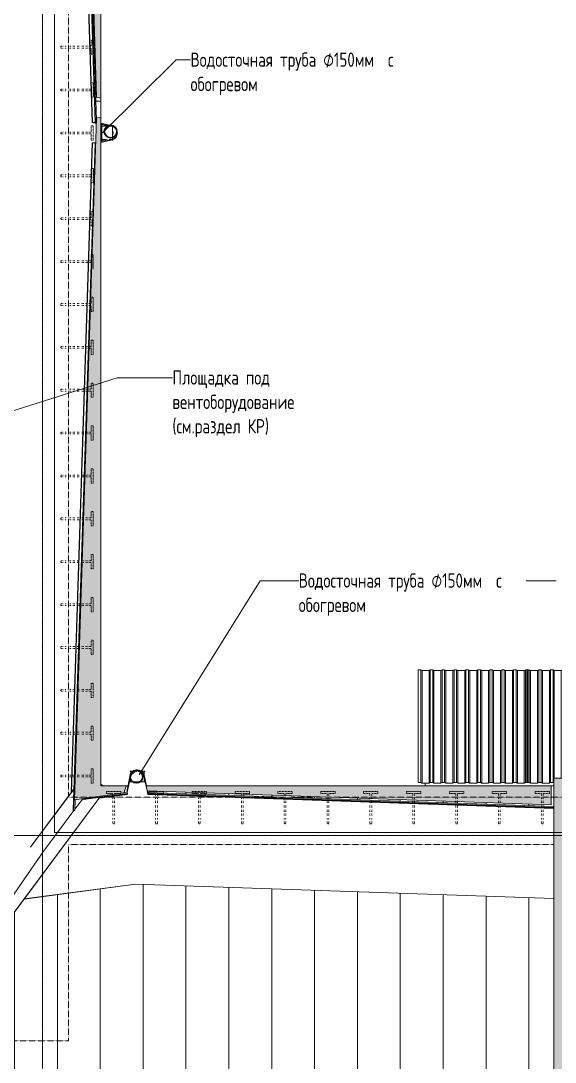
# Model space of a CAD drawing. Header units: millimetres. Extents: x -10178924 to 11692288, y -947381 to 58396.
# Drawn here: x 30245 to 37725, y -547449 to -532876 of the extents above; entities that cross this region are included whole.
import ezdxf

# ---------------------------------------------------------------- set-up
doc = ezdxf.new("R2010")
doc.units = ezdxf.units.MM
for name, pattern in [('ADSK_Линия сетки', [25, 20, -2.5, 0, -2.5]), ('ADSK_Скрыто', [6, 3, -3]), ('ADSK_Штриховая_ш3 п1_5', [4.5, 3, -1.5])]:
    doc.linetypes.add(name, pattern=pattern)
for name, color, linetype, lineweight in [('Аннотация', 7, 'Continuous', 18), ('Антураж', 7, 'Continuous', 18), ('Крыша', 7, 'Continuous', 9), ('Крыша штриховка', 7, 'Continuous', 9), ('Обобщенные модели', 7, 'Continuous', 18), ('Ограждение', 7, 'Continuous', 9), ('Оси', 253, 'Continuous', 9), ('Узлы', 7, 'Continuous', 18)]:
    doc.layers.add(name, color=color, linetype=linetype, lineweight=lineweight)
doc.layers.add('Линии', color=7, linetype='Continuous', lineweight=9, true_color=0x00a600)
doc.styles.add('GOST Common_3', font='GOST_Common.ttf', dxfattribs={"width": 0.8, "height": 350})

# ---------------------------------------------------------------- blocks, each defined once
blk = doc.blocks.new('Водосток - Тип 1 _карниз больше 490мм_-5200714-План кровли АР')
at = {"layer": 'Обобщенные модели'}
for p, q in [((19, 685), (28, 685)), ((44, 685), (125, 685)), ((125, 685), (208, 685)), ((224, 685), (231, 685)), ((125, 535), (19, 535)), ((231, 535), (125, 535))]:
    blk.add_line(p, q, dxfattribs=at)
for points, knots in [([(28, 682), (27, 683), (24, 684), (21, 685), (19, 685)], [-0.09670831, -0.09670831, -0.09670831, -0.09670831, -0.05882353, 0, 0, 0, 0]), ([(19, 535), (21, 535), (25, 536), (29, 539), (31, 542), (32, 545), (32, 547), (32, 549), (32, 552), (32, 554), (32, 556), (32, 559), (32, 561), (31, 564), (31, 567), (31, 570), (30, 573), (30, 576), (29, 579), (29, 582), (29, 586), (28, 590), (28, 596), (28, 602), (27, 605), (27, 607)], [-1, -1, -1, -1, -0.9411765, -0.8823529, -0.8529412, -0.8235294, -0.8088235, -0.7941176, -0.7794118, -0.7647059, -0.75, -0.7352941, -0.7205882, -0.7058824, -0.6911765, -0.6764706, -0.6617647, -0.6470588, -0.6323529, -0.6176471, -0.6029412, -0.5882353, -0.5588235, -0.5294118, -0.5144226, -0.5144226, -0.5144226, -0.5144226]), ([(223, 614), (223, 610), (223, 604), (222, 596), (222, 590), (221, 586), (221, 582), (221, 579), (220, 576), (220, 573), (219, 570), (219, 567), (219, 564), (218, 561), (218, 559), (218, 556), (218, 554), (218, 552), (218, 549), (218, 547), (218, 545), (219, 542), (221, 539), (225, 536), (229, 535), (231, 535)], [-0.5175002, -0.5175002, -0.5175002, -0.5175002, -0.4705882, -0.4411765, -0.4117647, -0.3970588, -0.3823529, -0.3676471, -0.3529412, -0.3382353, -0.3235294, -0.3088235, -0.2941176, -0.2794118, -0.2647059, -0.25, -0.2352941, -0.2205882, -0.2058824, -0.1911765, -0.1764706, -0.1470588, -0.1176471, -0.0588235, 0, 0, 0, 0])]:
    blk.add_open_spline(points, degree=3, knots=knots, dxfattribs=at)
blk.add_open_spline([(231, 685), (229, 685), (227, 685), (225, 684)], degree=3, dxfattribs=at)
blk = doc.blocks.new('Roof Cladding - 833x50mm-6936777-План кровли АР')
at = {"layer": 'Обобщенные модели'}
for p, q in [((37327, 22564), (37362, 22564)), ((37327, 20988), (37327, 22564)), ((37362, 22564), (37379, 22556)), ((37362, 20988), (37362, 22564)), ((37379, 22556), (37477, 22556)), ((37379, 20980), (37379, 22556)), ((37477, 22556), (37494, 22564)), ((37477, 20980), (37477, 22556)), ((37494, 22564), (37529, 22564)), ((37494, 20988), (37494, 22564)), ((37529, 22564), (37546, 22556)), ((37529, 20988), (37529, 22564)), ((37546, 22556), (37643, 22556)), ((37546, 20980), (37546, 22556)), ((37643, 22556), (37660, 22564)), ((37643, 20980), (37643, 22556)), ((37660, 22564), (37695, 22564)), ((37660, 20988), (37660, 22564)), ((37695, 22564), (37712, 22556)), ((37695, 20988), (37695, 22564)), ((37712, 22556), (37810, 22556)), ((37712, 21051), (37712, 22556)), ((37810, 22556), (37827, 22564)), ((37810, 21051), (37810, 22556)), ((37827, 22564), (37862, 22564)), ((37827, 21051), (37827, 22564)), ((37862, 22564), (37879, 22556)), ((37862, 21051), (37862, 22564)), ((37879, 22556), (37977, 22556)), ((37879, 21051), (37879, 22556)), ((37977, 22556), (37994, 22564)), ((37977, 21051), (37977, 22556)), ((37994, 22564), (38029, 22564)), ((37994, 21051), (37994, 22564)), ((38029, 22564), (38046, 22556)), ((38029, 21051), (38029, 22564)), ((38046, 22556), (38143, 22556)), ((38046, 21051), (38046, 22556)), ((38143, 22556), (38160, 22564)), ((38143, 21051), (38143, 22556)), ((38160, 22564), (38195, 22564)), ((38160, 22564), (38160, 21051)), ((38195, 22564), (38215, 22560)), ((38195, 22564), (38195, 21051)), ((38215, 22560), (38215, 21051)), ((37327, 20988), (37361, 20988)), ((37362, 20988), (37327, 20988)), ((37327, 20988), (37327, 20988)), ((37361, 20988), (37378, 20980)), ((37379, 20980), (37362, 20988)), ((37494, 20988), (37477, 20980)), ((37478, 20980), (37495, 20988)), ((37529, 20988), (37494, 20988)), ((37495, 20988), (37527, 20988)), ((37527, 20988), (37544, 20980)), ((37546, 20980), (37529, 20988)), ((37660, 20988), (37643, 20980)), ((37644, 20980), (37661, 20988)), ((37695, 20988), (37660, 20988)), ((37661, 20988), (37694, 20988)), ((37694, 20988), (37707, 20982)), ((37707, 20983), (37695, 20988)), ((37378, 20980), (37478, 20980)), ((37477, 20980), (37379, 20980)), ((37544, 20980), (37644, 20980)), ((37643, 20980), (37546, 20980))]:
    blk.add_line(p, q, dxfattribs=at)
blk = doc.blocks.new('Roof Cladding - 833x50mm-V11-План кровли АР')
at = {"layer": 'Обобщенные модели'}
for p, q in [((36476, 22564), (36511, 22564)), ((36476, 20988), (36476, 22564)), ((36511, 22564), (36528, 22556)), ((36511, 20988), (36511, 22564)), ((36528, 22556), (36626, 22556)), ((36528, 20980), (36528, 22556)), ((36626, 22556), (36643, 22564)), ((36626, 20980), (36626, 22556)), ((36643, 22564), (36678, 22564)), ((36643, 20988), (36643, 22564)), ((36678, 20988), (36678, 22564)), ((36698, 22556), (36792, 22556)), ((36792, 22556), (36809, 22564)), ((36792, 20980), (36792, 22556)), ((36809, 22564), (36844, 22564)), ((36809, 20988), (36809, 22564)), ((36844, 22564), (36861, 22556)), ((36844, 20988), (36844, 22564)), ((36861, 22556), (36959, 22556)), ((36861, 20980), (36861, 22556)), ((36959, 22556), (36976, 22564)), ((36959, 20980), (36959, 22556)), ((36976, 22564), (37011, 22564)), ((36976, 20988), (36976, 22564)), ((37011, 22564), (37028, 22556)), ((37011, 20988), (37011, 22564)), ((37028, 22556), (37126, 22556)), ((37028, 20980), (37028, 22556)), ((37126, 22556), (37143, 22564)), ((37126, 20980), (37126, 22556)), ((37143, 22564), (37178, 22564)), ((37143, 20988), (37143, 22564)), ((37178, 22564), (37195, 22556)), ((37178, 20988), (37178, 22564)), ((37195, 22556), (37292, 22556)), ((37195, 20980), (37195, 22556)), ((37292, 22556), (37309, 22564)), ((37292, 20980), (37292, 22556)), ((37309, 22564), (37344, 22564)), ((37309, 22564), (37309, 20988)), ((37344, 22564), (37344, 20988)), ((36476, 20988), (36510, 20988)), ((36511, 20988), (36476, 20988)), ((36476, 20988), (36476, 20988)), ((36510, 20988), (36527, 20980)), ((36528, 20980), (36511, 20988)), ((36643, 20988), (36626, 20980)), ((36627, 20980), (36644, 20988)), ((36678, 20988), (36643, 20988)), ((36644, 20988), (36676, 20988)), ((36676, 20988), (36693, 20980)), ((36695, 20980), (36678, 20988)), ((36695, 20980), (36695, 20985)), ((36809, 20988), (36792, 20980)), ((36793, 20980), (36810, 20988)), ((36844, 20988), (36809, 20988)), ((36810, 20988), (36843, 20988)), ((36843, 20988), (36860, 20980)), ((36861, 20980), (36844, 20988)), ((36976, 20988), (36959, 20980)), ((36960, 20980), (36977, 20988)), ((37011, 20988), (36976, 20988)), ((36977, 20988), (37010, 20988)), ((37010, 20988), (37027, 20980)), ((37028, 20980), (37011, 20988)), ((37143, 20988), (37126, 20980)), ((37127, 20980), (37144, 20988)), ((37178, 20988), (37143, 20988)), ((37144, 20988), (37177, 20988)), ((37177, 20988), (37194, 20980)), ((37195, 20980), (37178, 20988)), ((37309, 20988), (37292, 20980)), ((37293, 20980), (37310, 20988)), ((37344, 20988), (37309, 20988)), ((37310, 20988), (37344, 20988)), ((37344, 20988), (37363, 20985)), ((37364, 20985), (37344, 20988)), ((37364, 20986), (37364, 20985)), ((36527, 20980), (36627, 20980)), ((36626, 20980), (36528, 20980)), ((36693, 20980), (36793, 20980)), ((36792, 20980), (36695, 20980)), ((36860, 20980), (36960, 20980)), ((36959, 20980), (36861, 20980)), ((37027, 20980), (37127, 20980)), ((37126, 20980), (37028, 20980)), ((37194, 20980), (37293, 20980)), ((37292, 20980), (37195, 20980)), ((37363, 20985), (37364, 20985))]:
    blk.add_line(p, q, dxfattribs=at)
blk = doc.blocks.new('Roof Cladding - 833x50mm-V12-План кровли АР')
at = {"layer": 'Обобщенные модели'}
for p, q in [((35809, 22564), (35844, 22564)), ((35809, 20988), (35809, 22564)), ((35844, 22564), (35861, 22556)), ((35844, 20988), (35844, 22564)), ((35861, 22556), (35959, 22556)), ((35861, 20980), (35861, 22556)), ((35959, 22556), (35976, 22564)), ((35959, 20980), (35959, 22556)), ((35976, 22564), (36011, 22564)), ((35976, 20988), (35976, 22564)), ((36011, 22564), (36028, 22556)), ((36011, 20988), (36011, 22564)), ((36028, 22556), (36125, 22556)), ((36028, 20980), (36028, 22556)), ((36125, 22556), (36142, 22564)), ((36125, 20980), (36125, 22556)), ((36142, 22564), (36177, 22564)), ((36142, 20988), (36142, 22564)), ((36177, 22564), (36194, 22556)), ((36177, 20988), (36177, 22564)), ((36194, 22556), (36292, 22556)), ((36194, 20980), (36194, 22556)), ((36292, 22556), (36309, 22564)), ((36292, 20980), (36292, 22556)), ((36309, 22564), (36344, 22564)), ((36309, 20988), (36309, 22564)), ((36344, 22564), (36361, 22556)), ((36344, 20988), (36344, 22564)), ((36361, 22556), (36459, 22556)), ((36361, 20980), (36361, 22556)), ((36459, 22556), (36476, 22564)), ((36459, 20980), (36459, 22556)), ((36476, 22564), (36511, 22564)), ((36476, 20988), (36476, 22564)), ((36511, 22564), (36528, 22556)), ((36511, 20988), (36511, 22564)), ((36528, 22556), (36626, 22556)), ((36528, 20980), (36528, 22556)), ((36626, 22556), (36643, 22564)), ((36626, 20980), (36626, 22556)), ((36643, 22564), (36678, 22564)), ((36643, 22564), (36643, 20988)), ((36678, 22564), (36698, 22560)), ((36678, 22564), (36678, 20988)), ((36698, 22560), (36698, 20985)), ((35809, 20988), (35843, 20988)), ((35844, 20988), (35809, 20988)), ((35809, 20988), (35809, 20988)), ((35843, 20988), (35860, 20980)), ((35861, 20980), (35844, 20988)), ((35976, 20988), (35959, 20980)), ((35960, 20980), (35977, 20988)), ((36011, 20988), (35976, 20988)), ((35977, 20988), (36010, 20988)), ((36010, 20988), (36027, 20980)), ((36028, 20980), (36011, 20988)), ((36142, 20988), (36125, 20980)), ((36126, 20980), (36143, 20988)), ((36177, 20988), (36142, 20988)), ((36143, 20988), (36176, 20988)), ((36176, 20988), (36193, 20980)), ((36194, 20980), (36177, 20988)), ((36309, 20988), (36292, 20980)), ((36293, 20980), (36310, 20988)), ((36344, 20988), (36309, 20988)), ((36310, 20988), (36343, 20988)), ((36343, 20988), (36360, 20980)), ((36361, 20980), (36344, 20988)), ((36476, 20988), (36459, 20980)), ((36460, 20980), (36477, 20988)), ((36511, 20988), (36476, 20988)), ((36477, 20988), (36510, 20988)), ((36510, 20988), (36527, 20980)), ((36528, 20980), (36511, 20988)), ((36643, 20988), (36626, 20980)), ((36627, 20980), (36644, 20988)), ((36678, 20988), (36643, 20988)), ((36644, 20988), (36677, 20988)), ((36677, 20988), (36696, 20985)), ((36698, 20985), (36678, 20988)), ((35860, 20980), (35960, 20980)), ((35959, 20980), (35861, 20980)), ((36027, 20980), (36126, 20980)), ((36125, 20980), (36028, 20980)), ((36193, 20980), (36293, 20980)), ((36292, 20980), (36194, 20980)), ((36360, 20980), (36460, 20980)), ((36459, 20980), (36361, 20980)), ((36527, 20980), (36627, 20980)), ((36626, 20980), (36528, 20980)), ((36696, 20985), (36698, 20985))]:
    blk.add_line(p, q, dxfattribs=at)
blk = doc.blocks.new('Ограждение - Ограждение-2969153-План кровли АР')
at = {"layer": 'Ограждение'}
for p, q in [((30990, 20901), (30382, 20085)), ((30390, 20098), (30990, 20903)), ((31365, 20966), (31398, 20941)), ((29183, 17874), (31351, 20781)), ((29184, 17873), (31353, 20781)), ((31002, 20614), (31112, 20761)), ((30582, 20050), (30988, 20596)), ((29789, 18987), (30060, 19351)), ((29087, 17947), (29183, 17873)), ((29183, 17874), (29088, 17947)), ((24776, 13678), (28705, 17892)), ((28707, 17892), (24778, 13678)), ((25252, 13922), (28955, 17892)), ((25272, 13678), (29183, 17873)), ((25273, 13678), (29184, 17872)), ((29172, 17882), (29184, 17873)), ((29184, 17873), (29183, 17874)), ((29183, 17873), (29184, 17872))]:
    blk.add_line(p, q, dxfattribs=at)
blk = doc.blocks.new('Водосток - Тип 1 _карниз больше 490мм_-5192914-План кровли АР')
at = {"layer": 'Обобщенные модели'}
for p, q in [((19, 335), (63, 335)), ((185, 335), (231, 335)), ((125, 185), (19, 185)), ((231, 185), (125, 185))]:
    blk.add_line(p, q, dxfattribs=at)
for points, knots in [([(29, 290), (29, 290), (30, 292), (30, 294), (30, 297), (31, 300), (31, 303), (31, 306), (32, 309), (32, 311), (32, 314), (32, 316), (32, 318), (32, 321), (32, 323), (32, 325), (31, 328), (29, 331), (25, 334), (21, 335), (19, 335)], [-0.3700855, -0.3700855, -0.3700855, -0.3700855, -0.3676471, -0.3529412, -0.3382353, -0.3235294, -0.3088235, -0.2941176, -0.2794118, -0.2647059, -0.25, -0.2352941, -0.2205882, -0.2058824, -0.1911765, -0.1764706, -0.1470588, -0.1176471, -0.0588235, 0, 0, 0, 0]), ([(231, 335), (229, 335), (225, 334), (221, 331), (219, 328), (218, 325), (218, 323), (218, 321), (218, 318), (218, 316), (218, 314), (218, 311), (218, 309), (219, 306), (219, 303), (219, 300), (220, 297), (220, 294), (221, 291), (221, 288), (221, 285), (221, 284), (221, 283)], [-1, -1, -1, -1, -0.9411765, -0.8823529, -0.8529412, -0.8235294, -0.8088235, -0.7941176, -0.7794118, -0.7647059, -0.75, -0.7352941, -0.7205882, -0.7058824, -0.6911765, -0.6764706, -0.6617647, -0.6470588, -0.6323529, -0.6176471, -0.6029412, -0.5988071, -0.5988071, -0.5988071, -0.5988071]), ([(19, 185), (21, 185), (25, 186), (29, 189), (31, 192), (32, 195), (32, 197), (32, 199), (32, 202), (32, 204), (32, 206), (32, 209), (32, 211), (31, 214), (31, 217), (31, 220), (30, 223), (30, 226), (29, 229), (29, 232), (29, 236), (28, 240), (28, 244), (28, 247), (28, 248)], [-1, -1, -1, -1, -0.9411765, -0.8823529, -0.8529412, -0.8235294, -0.8088235, -0.7941176, -0.7794118, -0.7647059, -0.75, -0.7352941, -0.7205882, -0.7058824, -0.6911765, -0.6764706, -0.6617647, -0.6470588, -0.6323529, -0.6176471, -0.6029412, -0.5882353, -0.5588235, -0.5503925, -0.5503925, -0.5503925, -0.5503925]), ([(222, 239), (222, 238), (221, 236), (221, 232), (221, 229), (220, 226), (220, 223), (219, 220), (219, 217), (219, 214), (218, 211), (218, 209), (218, 206), (218, 204), (218, 202), (218, 199), (218, 197), (218, 195), (219, 192), (221, 189), (225, 186), (229, 185), (231, 185)], [-0.4110036, -0.4110036, -0.4110036, -0.4110036, -0.3970588, -0.3823529, -0.3676471, -0.3529412, -0.3382353, -0.3235294, -0.3088235, -0.2941176, -0.2794118, -0.2647059, -0.25, -0.2352941, -0.2205882, -0.2058824, -0.1911765, -0.1764706, -0.1470588, -0.1176471, -0.0588235, 0, 0, 0, 0])]:
    blk.add_open_spline(points, degree=3, knots=knots, dxfattribs=at)
blk = doc.blocks.new('Водосток 2 - Водосток 2-5195513-План кровли АР')
at = {"layer": 'Антураж'}
for p, q in [((31037, 36587), (31245, 30226)), ((31042, 36587), (31250, 30226)), ((31077, 36587), (31285, 30226)), ((31082, 36587), (31290, 30226)), ((31305, 30251), (31098, 36587)), ((31244, 30226), (31037, 36576)), ((31245, 30226), (31243, 30226)), ((31304, 30212), (31245, 30226)), ((31250, 30226), (31245, 30226)), ((31285, 30226), (31250, 30226)), ((31256, 30226), (31255, 30223)), ((31257, 30223), (31304, 30223)), ((31290, 30226), (31285, 30226)), ((31304, 30226), (31290, 30226)), ((31365, 30215), (31529, 30178)), ((31527, 30173), (31365, 30210)), ((31378, 30195), (31365, 30198)), ((31378, 30185), (31378, 30195)), ((31378, 30195), (31460, 30176)), ((31478, 30173), (31527, 30173)), ((30949, 20848), (31245, 29939)), ((30949, 20848), (31245, 29935)), ((30953, 20854), (31250, 29939)), ((30980, 20596), (31285, 29939)), ((30985, 20596), (31290, 29939)), ((31245, 29939), (31250, 29939)), ((31245, 29935), (31250, 29936)), ((31250, 29939), (31285, 29939)), ((31261, 29939), (31295, 29946)), ((31285, 29939), (31290, 29939)), ((31290, 29939), (31295, 29939)), ((31527, 29988), (31365, 29950)), ((31365, 29945), (31529, 29983)), ((31365, 29962), (31378, 29965)), ((31378, 29966), (31460, 29984)), ((31378, 29965), (31378, 29977)), ((31478, 29988), (31527, 29988)), ((31727, 20858), (31778, 21095)), ((31783, 21094), (31732, 20857)), ((31766, 20996), (31735, 20851)), ((31766, 20996), (31783, 21074)), ((31985, 20996), (31766, 20996)), ((31783, 21074), (31783, 21094)), ((31968, 21074), (31968, 21094)), ((31968, 21094), (32001, 20941)), ((31985, 20996), (31968, 21074)), ((32006, 20941), (31973, 21095)), ((32021, 20832), (31985, 20996)), ((31690, 20845), (31735, 20851)), ((31727, 20858), (31727, 20850)), ((31732, 20857), (31727, 20858)), ((31732, 20851), (31732, 20857)), ((31735, 20851), (31738, 20835)), ((32016, 20871), (32019, 20857)), ((32019, 20857), (32024, 20858)), ((32019, 20857), (32019, 20837)), ((32021, 20833), (32021, 20850)), ((32021, 20850), (37707, 20653)), ((32024, 20858), (32022, 20871)), ((32024, 20850), (32024, 20858)), ((31006, 20747), (31001, 20595)), ((31122, 20763), (31122, 20753)), ((31123, 20749), (31123, 20763)), ((31123, 20763), (31124, 20757)), ((31124, 20753), (31123, 20763)), ((31124, 20756), (31123, 20758)), ((31123, 20757), (31124, 20751)), ((31738, 20835), (31124, 20753)), ((31738, 20833), (31124, 20751)), ((31124, 20757), (31124, 20756)), ((31124, 20751), (31124, 20753)), ((31737, 20822), (31345, 20770)), ((31728, 20821), (31345, 20770)), ((31736, 20827), (31349, 20776)), ((31729, 20827), (31728, 20821)), ((31736, 20832), (31736, 20827)), ((31736, 20827), (31737, 20822)), ((31738, 20835), (31738, 20833)), ((32021, 20837), (32020, 20837)), ((32021, 20831), (32021, 20833)), ((37707, 20637), (32021, 20833)), ((32021, 20830), (32021, 20831)), ((32021, 20826), (32021, 20831)), ((37707, 20635), (32021, 20831)), ((32021, 20821), (32021, 20826)), ((37707, 20630), (32021, 20826)), ((37707, 20625), (32021, 20821)), ((32023, 20821), (32022, 20826)), ((37707, 20625), (32023, 20821)), ((30995, 20596), (30972, 20596)), ((30977, 20595), (31001, 20595)), ((30985, 20596), (30980, 20596)), ((30980, 20596), (30986, 20596)), ((31001, 20595), (30985, 20596)), ((30986, 20596), (30988, 20596)), ((30988, 20596), (30986, 20596)), ((30986, 20596), (30988, 20596)), ((30988, 20596), (30995, 20596)), ((30100, 19356), (30579, 20045)), ((30292, 19359), (31852, 19567)), ((31852, 19567), (30292, 19358)), ((31852, 19567), (37707, 19365)), ((37707, 19364), (31852, 19567)), ((31852, 19567), (31852, 19567))]:
    blk.add_line(p, q, dxfattribs=at)
for centre, major_axis, ratio, start_param, end_param in [((31501, 30080), (0, 97), 0.934826, 3.441241, 5.983537), ((31501, 30080), (0, 102), 0.934826, 3.439033, 5.985745), ((31447, 30080), (0, 97), 0.934826, 4.257908, 5.173202), ((31876, 21066), (102, 0), 0.991445, 0.297441, 2.844152), ((31876, 21066), (97, 0), 0.991445, 0.299649, 2.841944), ((31876, 21046), (97, 0), 0.991445, 1.636517, 2.841944), ((31876, 21046), (97, 0), 0.991445, 0.299649, 1.505086)]:
    blk.add_ellipse(centre, major_axis=major_axis, ratio=ratio, start_param=start_param, end_param=end_param, dxfattribs=at)
blk = doc.blocks.new('Кровля')
at = {"layer": 'Крыша штриховка'}
h = blk.add_hatch(dxfattribs=at)
h.set_pattern_fill('FP_2', color=256, style=0, pattern_type=2)
h.set_pattern_definition([(180, (3986.8, 0), (-7e-14, -600), [])])
h.paths.add_polyline_path([(27372, 17892), (29050, 17892), (30032, 19347), (29708, 19305), (30060, 30069), (29847, 36576), (30059, 43055), (29908, 43659), (24513, 43659), (24513, 17892), (25830, 17892)])
h.paths.add_polyline_path([(25203, 18862), (24754, 18862), (24754, 20012), (25904, 20012), (25904, 18862), (25329, 18862)])
h.paths.add_polyline_path([(27009, 20373), (26993, 20373), (26993, 21123), (27743, 21123), (27743, 20373), (27070, 20373)])
h.paths.add_polyline_path([(27372, 22145), (26970, 22145), (26970, 22545), (27670, 22545), (27670, 22145)])
h.paths.add_polyline_path([(28650, 23142), (28278, 23142), (28278, 27342), (28667, 27342), (28667, 23142), (28650, 23142)])
h.paths.add_polyline_path([(27372, 23645), (26865, 23645), (26865, 27055), (27775, 27055), (27775, 23645), (27670, 23645)])
h.paths.add_polyline_path([(29710, 25811), (29337, 25811), (29337, 34211), (29726, 34211), (29726, 25811), (29710, 25811)])
h.paths.add_polyline_path([(26037, 28714), (25084, 28714), (25084, 30514), (28803, 30514), (28803, 28714), (26865, 28714)])
h.paths.add_polyline_path([(31255, 30223), (31255, 30226), (31246, 30226), (31255, 30223)])
h.paths.add_polyline_path([(31305, 30251), (31306, 30285), (31365, 30299), (31365, 30563), (31306, 30579), (31105, 36735), (31336, 42911), (31365, 42940), (31365, 42960), (31306, 42948), (31099, 36576), (31304, 30285)])
h.paths.add_polyline_path([(28436, 33139), (28436, 41539), (28825, 41539), (28825, 33139), (28438, 33139)])
h.paths.add_polyline_path([(27670, 35500), (26970, 35500), (26970, 35900), (27670, 35900)])
h.paths.add_polyline_path([(27775, 37085), (26865, 37085), (26865, 41685), (27775, 41685), (27775, 37421)])
h.paths.add_polyline_path([(31305, 43243), (31309, 43243), (31205, 43659), (31200, 43659), (31304, 43243)])
h.paths.add_polyline_path([(31139, 43656), (31146, 43659), (31138, 43659)])
h = blk.add_hatch(dxfattribs=at)
h.set_pattern_fill('FP_3', color=256, style=0, pattern_type=2)
h.set_pattern_definition([(270, (156.06, -17199.3), (600, 4e-14), [])])
h.paths.add_polyline_path([(37616, 13678), (37707, 13678), (37707, 19364), (31852, 19567), (30292, 19358), (30009, 18979), (30110, 18979), (30089, 18919), (29964, 18919), (29183, 17873), (29184, 17872), (25273, 13678), (32606, 13678), (32637, 13808), (32645, 13826), (32644, 13829), (32640, 13832), (32640, 13833), (32649, 13833), (32651, 13838), (32678, 13864), (32708, 13879), (32742, 13884), (32779, 13879), (32810, 13863), (32835, 13836), (32836, 13833), (32840, 13832), (32837, 13830), (32847, 13807), (32878, 13678), (37490, 13678)])
h.paths.add_polyline_path([(11110, 13678), (15841, 13678), (15872, 13808), (15880, 13826), (15879, 13829), (15875, 13832), (15875, 13833), (15883, 13833), (15886, 13838), (15913, 13864), (15943, 13879), (15977, 13884), (16013, 13879), (16044, 13863), (16069, 13836), (16071, 13833), (16075, 13832), (16072, 13830), (16082, 13807), (16113, 13678), (23178, 13678), (19368, 17765), (19370, 17767), (19368, 17766), (19288, 17892), (18890, 17892), (18418, 19252), (18339, 19376), (16914, 19566), (11105, 19365), (11105, 13678)])
h.paths.add_polyline_path([(32837, 13745), (32841, 13745), (32838, 13751)])
h.paths.add_polyline_path([(16076, 13745), (16072, 13751), (16072, 13745)])
h.paths.add_polyline_path([(11105, 20652), (12591, 20677), (15833, 20789), (15844, 20837), (15833, 20839), (11105, 20675)])
h.paths.add_polyline_path([(37707, 20653), (37707, 20941), (37670, 20941), (37670, 20675), (32022, 20871), (32024, 20857), (32024, 20850), (37670, 20655)])
h.paths.add_polyline_path([(17086, 20844), (17050, 20941), (16777, 20941), (16765, 20886), (17050, 20848)])
h.paths.add_polyline_path([(31690, 20845), (31727, 20851), (31727, 20858), (31745, 20941), (31725, 20941), (31690, 20846)])
at = {"layer": 'Узлы', "true_color": 0xffffff}
h = blk.add_hatch(color=7, dxfattribs=at)
h.paths.add_polyline_path([(41826, -522), (49651, -522), (49651, 475), (49563, 474), (49503, -471), (45149, -323), (41142, -458), (41080, -77), (41080, -522), (41465, -522)])
h.paths.add_polyline_path([(-454, -389), (8078, -389), (8077, -26), (7973, -277), (3656, -147), (-675, -299), (-737, 259), (-737, -389)])
h.paths.add_polyline_path([(41080, 178), (41098, 183), (41188, 1720), (35857, 1527), (35850, 1488), (41080, 1488), (41080, 182)])
h.paths.add_polyline_path([(8078, 312), (8078, 1488), (12890, 1488), (12883, 1527), (8005, 1702), (8062, 316)])
h.paths.add_polyline_path([(-737, 503), (-469, 8049), (-6523, 7837), (-6530, 7799), (-737, 7799), (-737, 523)])
h.paths.add_polyline_path([(49651, 797), (49651, 7859), (55892, 7859), (55892, 8471), (55881, 8468), (55687, 8000), (49351, 8221), (49619, 804), (49633, 803), (49650, 798)])
h.paths.add_polyline_path([(16531, 1488), (35572, 1488), (35566, 1520), (29060, 1756), (29060, 1633), (19380, 1633), (19380, 1744), (13175, 1527), (13168, 1488), (15808, 1488)])
h.paths.add_polyline_path([(-7228, 7799), (-6808, 7799), (-6813, 7829), (-7123, 7899), (-6948, 14171), (-7182, 20169), (-7228, 20180), (-7228, 7899)])
h.paths.add_polyline_path([(55892, 8774), (55892, 16805), (55861, 16797), (55713, 12785), (55861, 8782), (55865, 8781)])
h.paths.add_polyline_path([(24355, 13320), (32597, 13639), (32606, 13678), (16108, 13678), (16118, 13638), (24355, 13320)])
h.paths.add_polyline_path([(10665, 13409), (15825, 13610), (15841, 13678), (11105, 13678), (11105, 21013), (10509, 21012), (10529, 20925), (10924, 20798), (10667, 13473)])
h.paths.add_polyline_path([(38182, 13414), (37898, 20847), (38471, 21009), (38481, 21051), (37707, 21051), (37707, 13678), (32878, 13678), (32888, 13638), (38175, 13414)])
h.paths.add_polyline_path([(55892, 17108), (55892, 32796), (55861, 32788), (55572, 24949), (55861, 17116), (55865, 17115)])
h.paths.add_polyline_path([(-7228, 20475), (-7183, 20486), (-6960, 26174), (-7183, 31854), (-7228, 31866), (-7228, 20479)])
h.paths.add_polyline_path([(45338, 20583), (45060, 27855), (45032, 27863), (45032, 21051), (38749, 21051), (38759, 21009), (45144, 20596)])
h.paths.add_polyline_path([(3393, 20705), (10229, 20956), (10242, 21013), (3737, 21013), (3737, 28193), (3694, 28182), (3395, 20761)])
h.paths.add_polyline_path([(45032, 28152), (45061, 28160), (45350, 35732), (45288, 37345), (45032, 37345), (45032, 28160)])
h.paths.add_polyline_path([(3737, 28469), (3737, 42947), (3702, 42939), (3419, 35708), (3702, 28478), (3737, 28470)])
h.paths.add_polyline_path([(-7228, 32161), (-7192, 32170), (-7003, 37564), (-7192, 42952), (-7228, 42961), (-7228, 32165)])
h.paths.add_polyline_path([(55892, 33099), (55892, 43247), (55860, 43239), (55675, 38160), (55861, 33107), (55865, 33106)])
h.paths.add_polyline_path([(45072, 38095), (45259, 38095), (45067, 43128), (45032, 43137), (45032, 38095), (45070, 38095)])
h.paths.add_polyline_path([(3737, 43224), (3737, 43717), (-7228, 43717), (-7228, 43256), (-7192, 43265), (-7068, 43609), (-1846, 43422), (3578, 43616), (3702, 43233), (3737, 43224)])
h.paths.add_polyline_path([(45032, 43426), (45104, 43445), (45207, 43781), (50463, 43599), (55714, 43781), (55836, 43551), (55892, 43536), (55892, 43899), (45032, 43899), (45032, 43440)])
h = blk.add_hatch(color=7, dxfattribs=at)
h.paths.add_polyline_path([(37670, 20675), (37670, 20941), (31998, 20941), (32013, 20871), (37490, 20681)])
h.paths.add_polyline_path([(30995, 20745), (31689, 20844), (31725, 20941), (31365, 20941), (31365, 30299), (31306, 30285), (30995, 20761)])
h.paths.add_polyline_path([(31365, 30563), (31365, 42940), (31336, 42911), (31105, 36735), (31306, 30578), (31362, 30563)])
h.paths.add_polyline_path([(31365, 43193), (31365, 43659), (31205, 43659), (31322, 43193), (31365, 43193)])
at = {"layer": 'Аннотация', "lineweight": 9}
for p, q in [((31390, 30078), (32420, 31100)), ((32420, 31100), (32621, 31100)), ((27392, 25327), (31592, 26652)), ((31592, 26652), (32367, 26652)), ((31903, 21098), (33594, 23810)), ((33594, 23810), (34135, 23810)), ((37317, 23810), (37317, 23810)), ((37737, 23810), (37317, 23810))]:
    blk.add_line(p, q, dxfattribs=at)
at = {"layer": 'Крыша'}
for p, q in [((31365, 30299), (31365, 30563)), ((31745, 20941), (31725, 20941)), ((35904, 20980), (35904, 20941)), ((37707, 20941), (37670, 20941))]:
    blk.add_line(p, q, dxfattribs=at)
at = {"layer": 'Линии', "color": 5, "true_color": 0x0000ff}
for p, q in [((30715, 20291), (30715, 43659)), ((37875, 20291), (30715, 20291))]:
    blk.add_line(p, q, dxfattribs=at)
at = {"layer": 'Линии', "color": 7, "linetype": 'ADSK_Штриховая_ш3 п1_5'}
for p, q in [((30912, 43423), (30912, 20783)), ((30912, 20783), (37812, 20783)), ((30912, 20123), (37712, 20123)), ((30912, 17374), (30912, 20123)), ((30912, 17374), (17792, 17374))]:
    blk.add_line(p, q, dxfattribs=at)
at = {"layer": 'Линии', "color": 7}
for p, q in [((31365, 30563), (31365, 42940)), ((31105, 36735), (31306, 30578)), ((31306, 30578), (31365, 30563)), ((31306, 30285), (30995, 20745)), ((31365, 30299), (31306, 30285)), ((31365, 20941), (31365, 30299)), ((38481, 21051), (37707, 21051)), ((37707, 21051), (37707, 13678)), ((30995, 20745), (31689, 20844)), ((31725, 20941), (31365, 20941)), ((31689, 20844), (31725, 20941)), ((37670, 20941), (31998, 20941)), ((31998, 20941), (32013, 20871)), ((32013, 20871), (37670, 20675)), ((37670, 20675), (37670, 20941))]:
    blk.add_line(p, q, dxfattribs=at)
at = {"layer": 'Линии', "color": 7, "linetype": 'ADSK_Скрыто'}
for p, q in [((31232, 31379), (31257, 31379)), ((31232, 31291), (31232, 31379)), ((31257, 31379), (31257, 31179)), ((30807, 31266), (30807, 31291)), ((30837, 31291), (30807, 31291)), ((30837, 31266), (30807, 31266)), ((30887, 31291), (30857, 31291)), ((30887, 31266), (30857, 31266)), ((30952, 31291), (30922, 31291)), ((30952, 31266), (30922, 31266)), ((31002, 31291), (30972, 31291)), ((31002, 31266), (30972, 31266)), ((31062, 31291), (31032, 31291)), ((31062, 31266), (31032, 31266)), ((31127, 31291), (31097, 31291)), ((31127, 31266), (31097, 31266)), ((31177, 31291), (31147, 31291)), ((31177, 31266), (31147, 31266)), ((31232, 31291), (31197, 31291)), ((31232, 31266), (31197, 31266)), ((31232, 31179), (31232, 31266)), ((31257, 31179), (31232, 31179)), ((31232, 30779), (31257, 30779)), ((31232, 30691), (31232, 30779)), ((31257, 30779), (31257, 30579)), ((30807, 30666), (30807, 30691)), ((30837, 30691), (30807, 30691)), ((30837, 30666), (30807, 30666)), ((30887, 30691), (30857, 30691)), ((30887, 30666), (30857, 30666)), ((30952, 30691), (30922, 30691)), ((30952, 30666), (30922, 30666)), ((31002, 30691), (30972, 30691)), ((31002, 30666), (30972, 30666)), ((31062, 30691), (31032, 30691)), ((31062, 30666), (31032, 30666)), ((31127, 30691), (31097, 30691)), ((31127, 30666), (31097, 30666)), ((31177, 30691), (31147, 30691)), ((31177, 30666), (31147, 30666)), ((31232, 30691), (31197, 30691)), ((31232, 30666), (31197, 30666)), ((31232, 30579), (31232, 30666)), ((31257, 30579), (31232, 30579)), ((31232, 30179), (31257, 30179)), ((31232, 30091), (31232, 30179)), ((31257, 30179), (31257, 29979)), ((30807, 30066), (30807, 30091)), ((30837, 30091), (30807, 30091)), ((30837, 30066), (30807, 30066)), ((30887, 30091), (30857, 30091)), ((30887, 30066), (30857, 30066)), ((30952, 30091), (30922, 30091)), ((30952, 30066), (30922, 30066)), ((31002, 30091), (30972, 30091)), ((31002, 30066), (30972, 30066)), ((31062, 30091), (31032, 30091)), ((31062, 30066), (31032, 30066)), ((31127, 30091), (31097, 30091)), ((31127, 30066), (31097, 30066)), ((31177, 30091), (31147, 30091)), ((31177, 30066), (31147, 30066)), ((31232, 30091), (31197, 30091)), ((31232, 30066), (31197, 30066)), ((31232, 29979), (31232, 30066)), ((31257, 29979), (31232, 29979)), ((30807, 29466), (30807, 29491)), ((30837, 29491), (30807, 29491)), ((30837, 29466), (30807, 29466)), ((30887, 29491), (30857, 29491)), ((30887, 29466), (30857, 29466)), ((30952, 29491), (30922, 29491)), ((30952, 29466), (30922, 29466)), ((31002, 29491), (30972, 29491)), ((31002, 29466), (30972, 29466)), ((31062, 29491), (31032, 29491)), ((31062, 29466), (31032, 29466)), ((31127, 29491), (31097, 29491)), ((31127, 29466), (31097, 29466)), ((31177, 29491), (31147, 29491)), ((31177, 29466), (31147, 29466)), ((31232, 29491), (31197, 29491)), ((31232, 29466), (31197, 29466)), ((31232, 29579), (31257, 29579)), ((31232, 29491), (31232, 29579)), ((31232, 29379), (31232, 29466)), ((31257, 29579), (31257, 29379)), ((31257, 29379), (31232, 29379)), ((30807, 28866), (30807, 28891)), ((30837, 28891), (30807, 28891)), ((30837, 28866), (30807, 28866)), ((30887, 28891), (30857, 28891)), ((30887, 28866), (30857, 28866)), ((30952, 28891), (30922, 28891)), ((30952, 28866), (30922, 28866)), ((31002, 28891), (30972, 28891)), ((31002, 28866), (30972, 28866)), ((31062, 28891), (31032, 28891)), ((31062, 28866), (31032, 28866)), ((31127, 28891), (31097, 28891)), ((31127, 28866), (31097, 28866)), ((31177, 28891), (31147, 28891)), ((31177, 28866), (31147, 28866)), ((31232, 28891), (31197, 28891)), ((31232, 28866), (31197, 28866)), ((31232, 28979), (31257, 28979)), ((31232, 28891), (31232, 28979)), ((31232, 28779), (31232, 28866)), ((31257, 28979), (31257, 28779)), ((31257, 28779), (31232, 28779)), ((30807, 28266), (30807, 28291)), ((30837, 28291), (30807, 28291)), ((30887, 28291), (30857, 28291)), ((30952, 28291), (30922, 28291)), ((31002, 28291), (30972, 28291)), ((31062, 28291), (31032, 28291)), ((31127, 28291), (31097, 28291)), ((31177, 28291), (31147, 28291)), ((31232, 28291), (31197, 28291)), ((31232, 28379), (31257, 28379)), ((31232, 28291), (31232, 28379)), ((31257, 28379), (31257, 28179)), ((30837, 28266), (30807, 28266)), ((30887, 28266), (30857, 28266)), ((30952, 28266), (30922, 28266)), ((31002, 28266), (30972, 28266)), ((31062, 28266), (31032, 28266)), ((31127, 28266), (31097, 28266)), ((31177, 28266), (31147, 28266)), ((31232, 28266), (31197, 28266)), ((31232, 28179), (31232, 28266)), ((31257, 28179), (31232, 28179)), ((30807, 27666), (30807, 27691)), ((30837, 27691), (30807, 27691)), ((30887, 27691), (30857, 27691)), ((30952, 27691), (30922, 27691)), ((31002, 27691), (30972, 27691)), ((31062, 27691), (31032, 27691)), ((31127, 27691), (31097, 27691)), ((31177, 27691), (31147, 27691)), ((31232, 27691), (31197, 27691)), ((31232, 27779), (31257, 27779)), ((31232, 27691), (31232, 27779)), ((31257, 27779), (31257, 27579)), ((30837, 27666), (30807, 27666)), ((30887, 27666), (30857, 27666)), ((30952, 27666), (30922, 27666)), ((31002, 27666), (30972, 27666)), ((31062, 27666), (31032, 27666)), ((31127, 27666), (31097, 27666)), ((31177, 27666), (31147, 27666)), ((31232, 27666), (31197, 27666)), ((31232, 27579), (31232, 27666)), ((31257, 27579), (31232, 27579)), ((31232, 27179), (31257, 27179)), ((31232, 27091), (31232, 27179)), ((31257, 27179), (31257, 26979)), ((30807, 27066), (30807, 27091)), ((30837, 27091), (30807, 27091)), ((30837, 27066), (30807, 27066)), ((30887, 27091), (30857, 27091)), ((30887, 27066), (30857, 27066)), ((30952, 27091), (30922, 27091)), ((30952, 27066), (30922, 27066)), ((31002, 27091), (30972, 27091)), ((31002, 27066), (30972, 27066)), ((31062, 27091), (31032, 27091)), ((31062, 27066), (31032, 27066)), ((31127, 27091), (31097, 27091)), ((31127, 27066), (31097, 27066)), ((31177, 27091), (31147, 27091)), ((31177, 27066), (31147, 27066)), ((31232, 27091), (31197, 27091)), ((31232, 27066), (31197, 27066)), ((31232, 26979), (31232, 27066)), ((31257, 26979), (31232, 26979)), ((31232, 26579), (31257, 26579)), ((31232, 26491), (31232, 26579)), ((31257, 26579), (31257, 26379)), ((30807, 26466), (30807, 26491)), ((30837, 26491), (30807, 26491)), ((30837, 26466), (30807, 26466)), ((30887, 26491), (30857, 26491)), ((30887, 26466), (30857, 26466)), ((30952, 26491), (30922, 26491)), ((30952, 26466), (30922, 26466)), ((31002, 26491), (30972, 26491)), ((31002, 26466), (30972, 26466)), ((31062, 26491), (31032, 26491)), ((31062, 26466), (31032, 26466)), ((31127, 26491), (31097, 26491)), ((31127, 26466), (31097, 26466)), ((31177, 26491), (31147, 26491)), ((31177, 26466), (31147, 26466)), ((31232, 26491), (31197, 26491)), ((31232, 26466), (31197, 26466)), ((31232, 26379), (31232, 26466)), ((31257, 26379), (31232, 26379)), ((31232, 25979), (31257, 25979)), ((31232, 25891), (31232, 25979)), ((31257, 25979), (31257, 25779)), ((30807, 25866), (30807, 25891)), ((30837, 25891), (30807, 25891)), ((30837, 25866), (30807, 25866)), ((30887, 25891), (30857, 25891)), ((30887, 25866), (30857, 25866)), ((30952, 25891), (30922, 25891)), ((30952, 25866), (30922, 25866)), ((31002, 25891), (30972, 25891)), ((31002, 25866), (30972, 25866)), ((31062, 25891), (31032, 25891)), ((31062, 25866), (31032, 25866)), ((31127, 25891), (31097, 25891)), ((31127, 25866), (31097, 25866)), ((31177, 25891), (31147, 25891)), ((31177, 25866), (31147, 25866)), ((31232, 25891), (31197, 25891)), ((31232, 25866), (31197, 25866)), ((31232, 25779), (31232, 25866)), ((31257, 25779), (31232, 25779)), ((31232, 25379), (31257, 25379)), ((31232, 25291), (31232, 25379)), ((31257, 25379), (31257, 25179)), ((30807, 25266), (30807, 25291)), ((30837, 25291), (30807, 25291)), ((30837, 25266), (30807, 25266)), ((30887, 25291), (30857, 25291)), ((30887, 25266), (30857, 25266)), ((30952, 25291), (30922, 25291)), ((30952, 25266), (30922, 25266)), ((31002, 25291), (30972, 25291)), ((31002, 25266), (30972, 25266)), ((31062, 25291), (31032, 25291)), ((31062, 25266), (31032, 25266)), ((31127, 25291), (31097, 25291)), ((31127, 25266), (31097, 25266)), ((31177, 25291), (31147, 25291)), ((31177, 25266), (31147, 25266)), ((31232, 25291), (31197, 25291)), ((31232, 25266), (31197, 25266)), ((31232, 25179), (31232, 25266)), ((31257, 25179), (31232, 25179)), ((31232, 24779), (31257, 24779)), ((31232, 24691), (31232, 24779)), ((31257, 24779), (31257, 24579)), ((30807, 24666), (30807, 24691)), ((30837, 24691), (30807, 24691)), ((30837, 24666), (30807, 24666)), ((30887, 24691), (30857, 24691)), ((30887, 24666), (30857, 24666)), ((30952, 24691), (30922, 24691)), ((30952, 24666), (30922, 24666)), ((31002, 24691), (30972, 24691)), ((31002, 24666), (30972, 24666)), ((31062, 24691), (31032, 24691)), ((31062, 24666), (31032, 24666)), ((31127, 24691), (31097, 24691)), ((31127, 24666), (31097, 24666)), ((31177, 24691), (31147, 24691)), ((31177, 24666), (31147, 24666)), ((31232, 24691), (31197, 24691)), ((31232, 24666), (31197, 24666)), ((31232, 24579), (31232, 24666)), ((31257, 24579), (31232, 24579)), ((30807, 24066), (30807, 24091)), ((30837, 24091), (30807, 24091)), ((30837, 24066), (30807, 24066)), ((30887, 24091), (30857, 24091)), ((30887, 24066), (30857, 24066)), ((30952, 24091), (30922, 24091)), ((30952, 24066), (30922, 24066)), ((31002, 24091), (30972, 24091)), ((31002, 24066), (30972, 24066)), ((31062, 24091), (31032, 24091)), ((31062, 24066), (31032, 24066)), ((31127, 24091), (31097, 24091)), ((31127, 24066), (31097, 24066)), ((31177, 24091), (31147, 24091)), ((31177, 24066), (31147, 24066)), ((31232, 24091), (31197, 24091)), ((31232, 24066), (31197, 24066)), ((31232, 24179), (31257, 24179)), ((31232, 24091), (31232, 24179)), ((31232, 23979), (31232, 24066)), ((31257, 24179), (31257, 23979)), ((31257, 23979), (31232, 23979)), ((30807, 23466), (30807, 23491)), ((30837, 23491), (30807, 23491)), ((30837, 23466), (30807, 23466)), ((30887, 23491), (30857, 23491)), ((30887, 23466), (30857, 23466)), ((30952, 23491), (30922, 23491)), ((30952, 23466), (30922, 23466)), ((31002, 23491), (30972, 23491)), ((31002, 23466), (30972, 23466)), ((31062, 23491), (31032, 23491)), ((31062, 23466), (31032, 23466)), ((31127, 23491), (31097, 23491)), ((31127, 23466), (31097, 23466)), ((31177, 23491), (31147, 23491)), ((31177, 23466), (31147, 23466)), ((31232, 23491), (31197, 23491)), ((31232, 23466), (31197, 23466)), ((31232, 23579), (31257, 23579)), ((31232, 23491), (31232, 23579)), ((31232, 23379), (31232, 23466)), ((31257, 23579), (31257, 23379)), ((31257, 23379), (31232, 23379)), ((30807, 22866), (30807, 22891)), ((30837, 22891), (30807, 22891)), ((30887, 22891), (30857, 22891)), ((30952, 22891), (30922, 22891)), ((31002, 22891), (30972, 22891)), ((31062, 22891), (31032, 22891)), ((31127, 22891), (31097, 22891)), ((31177, 22891), (31147, 22891)), ((31232, 22891), (31197, 22891)), ((31232, 22979), (31257, 22979)), ((31232, 22891), (31232, 22979)), ((31257, 22979), (31257, 22779)), ((30837, 22866), (30807, 22866)), ((30887, 22866), (30857, 22866)), ((30952, 22866), (30922, 22866)), ((31002, 22866), (30972, 22866)), ((31062, 22866), (31032, 22866)), ((31127, 22866), (31097, 22866)), ((31177, 22866), (31147, 22866)), ((31232, 22866), (31197, 22866)), ((31232, 22779), (31232, 22866)), ((31257, 22779), (31232, 22779)), ((31232, 22379), (31257, 22379)), ((31232, 22291), (31232, 22379)), ((31257, 22379), (31257, 22179)), ((30807, 22266), (30807, 22291)), ((30837, 22291), (30807, 22291)), ((30837, 22266), (30807, 22266)), ((30887, 22291), (30857, 22291)), ((30887, 22266), (30857, 22266)), ((30952, 22291), (30922, 22291)), ((30952, 22266), (30922, 22266)), ((31002, 22291), (30972, 22291)), ((31002, 22266), (30972, 22266)), ((31062, 22291), (31032, 22291)), ((31062, 22266), (31032, 22266)), ((31127, 22291), (31097, 22291)), ((31127, 22266), (31097, 22266)), ((31177, 22291), (31147, 22291)), ((31177, 22266), (31147, 22266)), ((31232, 22291), (31197, 22291)), ((31232, 22266), (31197, 22266)), ((31232, 22179), (31232, 22266)), ((31257, 22179), (31232, 22179)), ((31232, 21779), (31257, 21779)), ((31232, 21691), (31232, 21779)), ((31257, 21779), (31257, 21579)), ((30807, 21666), (30807, 21691)), ((30837, 21691), (30807, 21691)), ((30837, 21666), (30807, 21666)), ((30887, 21691), (30857, 21691)), ((30887, 21666), (30857, 21666)), ((30952, 21691), (30922, 21691)), ((30952, 21666), (30922, 21666)), ((31002, 21691), (30972, 21691)), ((31002, 21666), (30972, 21666)), ((31062, 21691), (31032, 21691)), ((31062, 21666), (31032, 21666)), ((31127, 21691), (31097, 21691)), ((31127, 21666), (31097, 21666)), ((31177, 21691), (31147, 21691)), ((31177, 21666), (31147, 21666)), ((31232, 21691), (31197, 21691)), ((31232, 21666), (31197, 21666)), ((31232, 21579), (31232, 21666)), ((31257, 21579), (31232, 21579)), ((31232, 21179), (31257, 21179)), ((31232, 21091), (31232, 21179)), ((31257, 21179), (31257, 20979)), ((30807, 21066), (30807, 21091)), ((30837, 21091), (30807, 21091)), ((30837, 21066), (30807, 21066)), ((30887, 21091), (30857, 21091)), ((30887, 21066), (30857, 21066)), ((30952, 21091), (30922, 21091)), ((30952, 21066), (30922, 21066)), ((31002, 21091), (30972, 21091)), ((31002, 21066), (30972, 21066)), ((31062, 21091), (31032, 21091)), ((31062, 21066), (31032, 21066)), ((31127, 21091), (31097, 21091)), ((31127, 21066), (31097, 21066)), ((31177, 21091), (31147, 21091)), ((31177, 21066), (31147, 21066)), ((31232, 21091), (31197, 21091)), ((31232, 21066), (31197, 21066)), ((31232, 20979), (31232, 21066)), ((31257, 20979), (31232, 20979)), ((31444, 20861), (31644, 20861)), ((31444, 20836), (31444, 20861)), ((31644, 20861), (31644, 20836)), ((32044, 20861), (32244, 20861)), ((32044, 20836), (32044, 20861)), ((32244, 20861), (32244, 20836)), ((32644, 20861), (32844, 20861)), ((32644, 20836), (32644, 20861)), ((32844, 20861), (32844, 20836)), ((33244, 20861), (33444, 20861)), ((33244, 20836), (33244, 20861)), ((33444, 20861), (33444, 20836)), ((33844, 20861), (34044, 20861)), ((33844, 20836), (33844, 20861)), ((34044, 20861), (34044, 20836)), ((34444, 20861), (34644, 20861)), ((34444, 20836), (34444, 20861)), ((34644, 20861), (34644, 20836)), ((35044, 20861), (35244, 20861)), ((35044, 20836), (35044, 20861)), ((35244, 20861), (35244, 20836)), ((35644, 20861), (35844, 20861)), ((35644, 20836), (35644, 20861)), ((35844, 20861), (35844, 20836)), ((36244, 20861), (36444, 20861)), ((36244, 20836), (36244, 20861)), ((36444, 20861), (36444, 20836)), ((36844, 20861), (37044, 20861)), ((36844, 20836), (36844, 20861)), ((37044, 20861), (37044, 20836)), ((37444, 20861), (37644, 20861)), ((37444, 20836), (37444, 20861)), ((37644, 20861), (37644, 20836)), ((31532, 20836), (31444, 20836)), ((31532, 20836), (31532, 20801)), ((31532, 20781), (31532, 20751)), ((31532, 20731), (31532, 20701)), ((31644, 20836), (31557, 20836)), ((31557, 20836), (31557, 20801)), ((31557, 20781), (31557, 20751)), ((31557, 20731), (31557, 20701)), ((32132, 20836), (32044, 20836)), ((32132, 20836), (32132, 20801)), ((32132, 20781), (32132, 20751)), ((32132, 20731), (32132, 20701)), ((32244, 20836), (32157, 20836)), ((32157, 20836), (32157, 20801)), ((32157, 20781), (32157, 20751)), ((32157, 20731), (32157, 20701)), ((32732, 20836), (32644, 20836)), ((32732, 20836), (32732, 20801)), ((32732, 20781), (32732, 20751)), ((32732, 20731), (32732, 20701)), ((32844, 20836), (32757, 20836)), ((32757, 20836), (32757, 20801)), ((32757, 20781), (32757, 20751)), ((32757, 20731), (32757, 20701)), ((33332, 20836), (33244, 20836)), ((33332, 20836), (33332, 20801)), ((33332, 20781), (33332, 20751)), ((33332, 20731), (33332, 20701)), ((33444, 20836), (33357, 20836)), ((33357, 20836), (33357, 20801)), ((33357, 20781), (33357, 20751)), ((33357, 20731), (33357, 20701)), ((33932, 20836), (33844, 20836)), ((33932, 20836), (33932, 20801)), ((33932, 20781), (33932, 20751)), ((33932, 20731), (33932, 20701)), ((34044, 20836), (33957, 20836)), ((33957, 20836), (33957, 20801)), ((33957, 20781), (33957, 20751)), ((33957, 20731), (33957, 20701)), ((34532, 20836), (34444, 20836)), ((34532, 20836), (34532, 20801)), ((34532, 20781), (34532, 20751)), ((34532, 20731), (34532, 20701)), ((34644, 20836), (34557, 20836)), ((34557, 20836), (34557, 20801)), ((34557, 20781), (34557, 20751)), ((34557, 20731), (34557, 20701)), ((35132, 20836), (35044, 20836)), ((35132, 20836), (35132, 20801)), ((35132, 20781), (35132, 20751)), ((35132, 20731), (35132, 20701)), ((35244, 20836), (35157, 20836)), ((35157, 20836), (35157, 20801)), ((35157, 20781), (35157, 20751)), ((35157, 20731), (35157, 20701)), ((35732, 20836), (35644, 20836)), ((35732, 20836), (35732, 20801)), ((35732, 20781), (35732, 20751)), ((35732, 20731), (35732, 20701)), ((35844, 20836), (35757, 20836)), ((35757, 20836), (35757, 20801)), ((35757, 20781), (35757, 20751)), ((35757, 20731), (35757, 20701)), ((36332, 20836), (36244, 20836)), ((36332, 20836), (36332, 20801)), ((36332, 20781), (36332, 20751)), ((36332, 20731), (36332, 20701)), ((36444, 20836), (36357, 20836)), ((36357, 20836), (36357, 20801)), ((36357, 20781), (36357, 20751)), ((36357, 20731), (36357, 20701)), ((36932, 20836), (36844, 20836)), ((36932, 20836), (36932, 20801)), ((36932, 20781), (36932, 20751)), ((36932, 20731), (36932, 20701)), ((37044, 20836), (36957, 20836)), ((36957, 20836), (36957, 20801)), ((36957, 20781), (36957, 20751)), ((36957, 20731), (36957, 20701)), ((37532, 20836), (37444, 20836)), ((37532, 20836), (37532, 20801)), ((37532, 20781), (37532, 20751)), ((37532, 20731), (37532, 20701)), ((37644, 20836), (37557, 20836)), ((37557, 20836), (37557, 20801)), ((37557, 20781), (37557, 20751)), ((37557, 20731), (37557, 20701)), ((31532, 20666), (31532, 20636)), ((31532, 20606), (31532, 20576)), ((31532, 20556), (31532, 20526)), ((31557, 20666), (31557, 20636)), ((31557, 20606), (31557, 20576)), ((31557, 20556), (31557, 20526)), ((32132, 20666), (32132, 20636)), ((32132, 20606), (32132, 20576)), ((32132, 20556), (32132, 20526)), ((32157, 20666), (32157, 20636)), ((32157, 20606), (32157, 20576)), ((32157, 20556), (32157, 20526)), ((32732, 20666), (32732, 20636)), ((32732, 20606), (32732, 20576)), ((32732, 20556), (32732, 20526)), ((32757, 20666), (32757, 20636)), ((32757, 20606), (32757, 20576)), ((32757, 20556), (32757, 20526)), ((33332, 20666), (33332, 20636)), ((33332, 20606), (33332, 20576)), ((33332, 20556), (33332, 20526)), ((33357, 20666), (33357, 20636)), ((33357, 20606), (33357, 20576)), ((33357, 20556), (33357, 20526)), ((33932, 20666), (33932, 20636)), ((33932, 20606), (33932, 20576)), ((33932, 20556), (33932, 20526)), ((33957, 20666), (33957, 20636)), ((33957, 20606), (33957, 20576)), ((33957, 20556), (33957, 20526)), ((34532, 20666), (34532, 20636)), ((34532, 20606), (34532, 20576)), ((34532, 20556), (34532, 20526)), ((34557, 20666), (34557, 20636)), ((34557, 20606), (34557, 20576)), ((34557, 20556), (34557, 20526)), ((35132, 20666), (35132, 20636)), ((35132, 20606), (35132, 20576)), ((35132, 20556), (35132, 20526)), ((35157, 20666), (35157, 20636)), ((35157, 20606), (35157, 20576)), ((35157, 20556), (35157, 20526)), ((35732, 20666), (35732, 20636)), ((35732, 20606), (35732, 20576)), ((35732, 20556), (35732, 20526)), ((35757, 20666), (35757, 20636)), ((35757, 20606), (35757, 20576)), ((35757, 20556), (35757, 20526)), ((36332, 20666), (36332, 20636)), ((36332, 20606), (36332, 20576)), ((36332, 20556), (36332, 20526)), ((36357, 20666), (36357, 20636)), ((36357, 20606), (36357, 20576)), ((36357, 20556), (36357, 20526)), ((36932, 20666), (36932, 20636)), ((36932, 20606), (36932, 20576)), ((36932, 20556), (36932, 20526)), ((36957, 20666), (36957, 20636)), ((36957, 20606), (36957, 20576)), ((36957, 20556), (36957, 20526)), ((37532, 20666), (37532, 20636)), ((37532, 20606), (37532, 20576)), ((37532, 20556), (37532, 20526)), ((37557, 20666), (37557, 20636)), ((37557, 20606), (37557, 20576)), ((37557, 20556), (37557, 20526)), ((31532, 20491), (31532, 20461)), ((31532, 20441), (31532, 20411)), ((31557, 20411), (31532, 20411)), ((31557, 20491), (31557, 20461)), ((31557, 20441), (31557, 20411)), ((32132, 20491), (32132, 20461)), ((32132, 20441), (32132, 20411)), ((32157, 20411), (32132, 20411)), ((32157, 20491), (32157, 20461)), ((32157, 20441), (32157, 20411)), ((32732, 20491), (32732, 20461)), ((32732, 20441), (32732, 20411)), ((32757, 20411), (32732, 20411)), ((32757, 20491), (32757, 20461)), ((32757, 20441), (32757, 20411)), ((33332, 20491), (33332, 20461)), ((33332, 20441), (33332, 20411)), ((33357, 20411), (33332, 20411)), ((33357, 20491), (33357, 20461)), ((33357, 20441), (33357, 20411)), ((33932, 20491), (33932, 20461)), ((33932, 20441), (33932, 20411)), ((33957, 20411), (33932, 20411)), ((33957, 20491), (33957, 20461)), ((33957, 20441), (33957, 20411)), ((34532, 20491), (34532, 20461)), ((34532, 20441), (34532, 20411)), ((34557, 20411), (34532, 20411)), ((34557, 20491), (34557, 20461)), ((34557, 20441), (34557, 20411)), ((35132, 20491), (35132, 20461)), ((35132, 20441), (35132, 20411)), ((35157, 20411), (35132, 20411)), ((35157, 20491), (35157, 20461)), ((35157, 20441), (35157, 20411)), ((35732, 20491), (35732, 20461)), ((35732, 20441), (35732, 20411)), ((35757, 20411), (35732, 20411)), ((35757, 20491), (35757, 20461)), ((35757, 20441), (35757, 20411)), ((36332, 20491), (36332, 20461)), ((36332, 20441), (36332, 20411)), ((36357, 20411), (36332, 20411)), ((36357, 20491), (36357, 20461)), ((36357, 20441), (36357, 20411)), ((36932, 20491), (36932, 20461)), ((36932, 20441), (36932, 20411)), ((36957, 20411), (36932, 20411)), ((36957, 20491), (36957, 20461)), ((36957, 20441), (36957, 20411)), ((37532, 20491), (37532, 20461)), ((37532, 20441), (37532, 20411)), ((37557, 20411), (37532, 20411)), ((37557, 20491), (37557, 20461)), ((37557, 20441), (37557, 20411))]:
    blk.add_line(p, q, dxfattribs=at)
at = {"layer": 'Линии', "color": 7, "lineweight": 30}
for centre in [(31502, 30099), (31863, 21071)]:
    blk.add_circle(centre, 88, dxfattribs=at)
at = {"layer": 'Оси', "linetype": 'ADSK_Линия сетки'}
for p, q in [((30550, -5631), (30550, 44223)), ((-13798, 20245), (56005, 20245))]:
    blk.add_line(p, q, dxfattribs=at)
at = {"layer": 'Антураж'}
blk.add_blockref('Водосток 2 - Водосток 2-5195513-План кровли АР', (0, 0), dxfattribs=at)
at = {"layer": 'Обобщенные модели', "rotation": 270.1776150639599}
blk.add_blockref('Водосток - Тип 1 _карниз больше 490мм_-5200714-План кровли АР', (30842, 30204), dxfattribs=at)
at = {"layer": 'Обобщенные модели'}
for name, p in [('Roof Cladding - 833x50mm-V12-План кровли АР', (0, 0)), ('Roof Cladding - 833x50mm-V11-План кровли АР', (0, 0)), ('Roof Cladding - 833x50mm-6936777-План кровли АР', (0, 0)), ('Водосток - Тип 1 _карниз больше 490мм_-5192914-План кровли АР', (31752, 20811))]:
    blk.add_blockref(name, p, dxfattribs=at)
at = {"layer": 'Ограждение'}
blk.add_blockref('Ограждение - Ограждение-2969153-План кровли АР', (0, 0), dxfattribs=at)
at = {"layer": 'Аннотация', "lineweight": 9, "char_height": 200, "attachment_point": 1, "line_spacing_factor": 1.022766, "style": 'GOST Common_3'}
for s, insert, width in [('\\pxt1.8,3.6,5.4,7.2,9,10.8,12.6,14.4,16.2,18,19.8,21.6,23.4,25.2,27,28.8,30.6,32.4,34.2,36,37.8,39.6,41.4,43.2,45,46.8,48.6,50.4,52.2,54,55.8,57.6;{Водосточная труба ⌀150мм  с обогревом}', (32621, 31204), 3185.1), ('\\pxt1.8,3.6,5.4,7.2,9,10.8,12.6,14.4,16.2,18,19.8,21.6,23.4,25.2,27,28.8,30.6,32.4,34.2,36,37.8,39.6,41.4,43.2,45,46.8,48.6,50.4,52.2,54,55.8,57.6;{Площадка под вентоборудование\\P(см.раздел КР)}', (32367, 26756), 2381.4), ('\\pxt1.8,3.6,5.4,7.2,9,10.8,12.6,14.4,16.2,18,19.8,21.6,23.4,25.2,27,28.8,30.6,32.4,34.2,36,37.8,39.6,41.4,43.2,45,46.8,48.6,50.4,52.2,54,55.8,57.6;{Водосточная труба ⌀150мм  с обогревом}', (34135, 23915), 3185.1)]:
    blk.add_mtext(s, dxfattribs=dict(at, insert=insert, width=width))

msp = doc.modelspace()

# ---------------------------------------------------------------- block references
msp.add_blockref('Кровля', (0, -564523.7))

doc.saveas('drawing.dxf')
